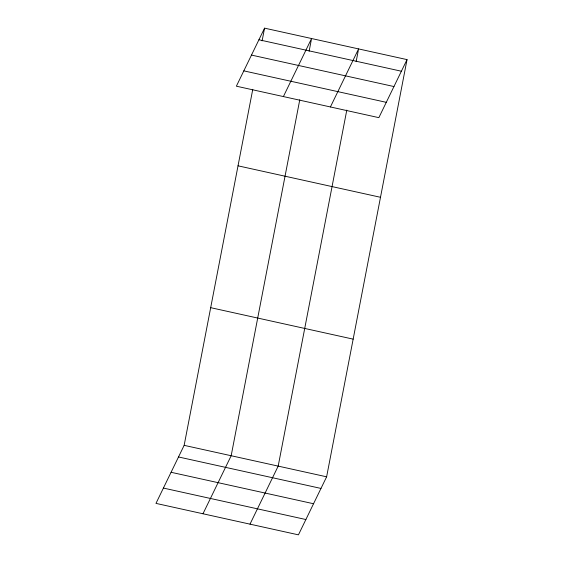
<?xml version="1.0" encoding="UTF-8"?>
<svg xmlns="http://www.w3.org/2000/svg" width="563" height="563" viewBox="0 0 563 563"><rect width="100%" height="100%" fill="white"/><g stroke="black" fill="none" stroke-linecap="round" stroke-linejoin="round"><path stroke-width="0.84" d="M407.028 59.615L378.85 117.653L236.376 86.188L264.561 28.15L407.028 59.615L326.624 476.812L298.439 534.85L155.972 503.385L184.15 445.347L252.766 89.341M262.105 40.895L264.561 28.15M299.783 99.721L231.168 455.734L202.983 513.773M309.115 51.282L311.571 38.53L283.393 96.569M346.794 110.102L278.185 466.115L250 524.153M356.133 61.663L358.589 48.918L330.411 106.956M258.917 39.769L401.391 71.227M251.478 55.083L393.952 86.547M243.814 70.868L386.288 102.332M238.022 165.825L380.497 197.289M210.682 307.672L353.156 339.137M184.15 445.347L326.624 476.812M178.506 456.966L320.98 488.431M171.075 472.287L313.542 503.744M163.404 488.072L305.878 519.529"/></g></svg>
